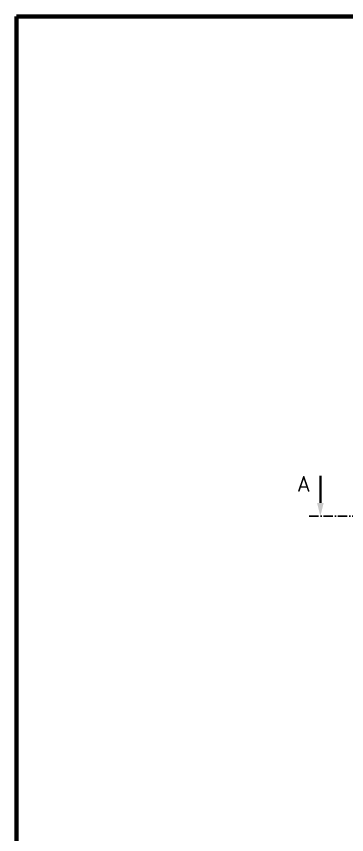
# Model space of a CAD drawing. Header units: millimetres. Extents: x -190 to 12889, y -227 to 3957.
# Drawn here: x 1596.2 to 1744, y 1935.6 to 2301 of the extents above; entities that cross this region are included whole.
import ezdxf

# ---------------------------------------------------------------- set-up
doc = ezdxf.new("R2010")
doc.units = ezdxf.units.MM
doc.header["$LTSCALE"] = 0.7
doc.linetypes.add('ACAD_ISO10W100', pattern=[18, 12, -3, 0, -3])
doc.layers.get('0').update_dxf_attribs({"color": 255})
for name, color, linetype, lineweight in [('AM_5', 10, 'Continuous', 25), ('AMC_Contour', 7, 'Continuous', 50), ('KHUNGBV', 5, 'Continuous', 70), ('screw', 33, 'Continuous', 13)]:
    doc.layers.add(name, color=color, linetype=linetype, lineweight=lineweight)
doc.styles.add('TCVN-7284', font='tcvn+7284-2003r.ttf')

# ---------------------------------------------------------------- blocks, each defined once
blk = doc.blocks.new('dfhjd')
at = {"layer": 'KHUNGBV', "color": 9, "ltscale": 5}
for p, q in [((6559.44, 3469.71), (7718.44, 3469.71)), ((6559.44, 2639.71), (6559.44, 3469.71))]:
    blk.add_line(p, q, dxfattribs=at)

msp = doc.modelspace()

# ---------------------------------------------------------------- linework, layer by layer
at = {"color": 4, "linetype": 'Continuous', "lineweight": 35}
msp.add_solid([(1732.2742, 2077.7693), (1730.7742, 2083.7693), (1733.7742, 2083.7693)], dxfattribs=at)
at = {"layer": 'AM_5', "color": 2, "linetype": 'ACAD_ISO10W100', "ltscale": 0.5}
msp.add_line((1942.7006, 2077.7693), (1726.9406, 2077.7693), dxfattribs=at)
at = {"layer": 'screw', "color": 4, "linetype": 'Continuous', "lineweight": 35}
msp.add_line((1732.2742, 2095.7693), (1732.2742, 2083.7693), dxfattribs=at)

# ---------------------------------------------------------------- block references
at = {"layer": 'AM_5', "xscale": 0.75, "yscale": 0.75, "zscale": 0.75}
msp.add_blockref('dfhjd', (-3323.3385, -301.25), dxfattribs=at)

# ---------------------------------------------------------------- texts
at = {"layer": 'AMC_Contour', "extrusion": (0, 0, -1), "insert": (1727.8453, 2095.7465), "char_height": 7, "attachment_point": 1, "text_direction": (-1, 0, 0), "style": 'TCVN-7284'}
msp.add_mtext_dynamic_manual_height_columns('A', width=15.557428, gutter_width=35, heights=[0], dxfattribs=at)

doc.saveas('drawing.dxf')
